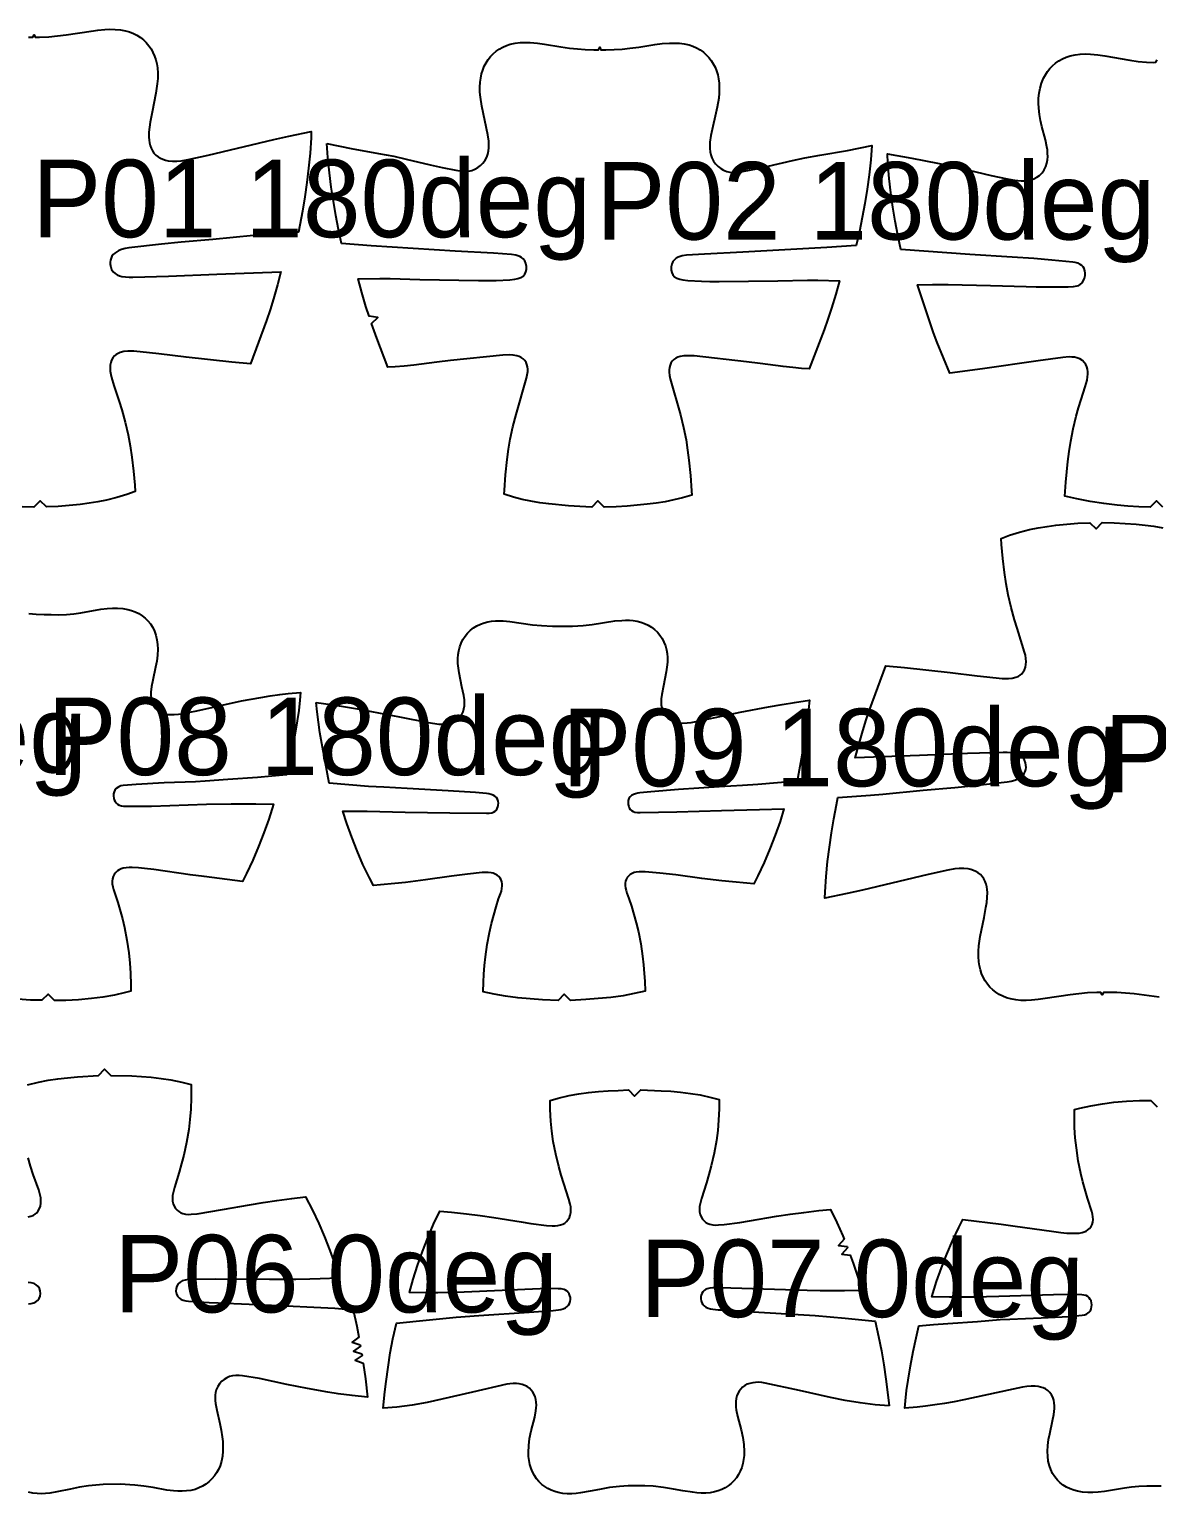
# Model space of a CAD drawing. Header units: millimetres. Extents: x 0 to 2016, y 0 to 4064.
# Drawn here: x 590.8 to 954.5, y 1595.4 to 2067.5 of the extents above; entities that cross this region are included whole.
import ezdxf

# ---------------------------------------------------------------- set-up
doc = ezdxf.new("R2010")
doc.units = ezdxf.units.MM
doc.layers.add('ANNOTATION', color=3, linetype='Continuous')
doc.layers.add('PIECES', color=5, linetype='Continuous')

msp = doc.modelspace()

# ---------------------------------------------------------------- linework, layer by layer
at = {"layer": 'PIECES'}
for points in [[(590.55, 2064.92), (591.91, 2064.95), (592.3, 2065.75), (592.71, 2064.96), (594.07, 2064.96), (597.05, 2065.1), (599.84, 2065.35), (602.62, 2065.69), (610.69, 2066.9), (612.89, 2067.2), (615.1, 2067.41), (616.8, 2067.49), (618.49, 2067.47), (620.18, 2067.32), (621.84, 2067.02), (623.11, 2066.65), (624.34, 2066.17), (625.51, 2065.58), (626.62, 2064.87), (627.61, 2064.07), (628.51, 2063.19), (629.32, 2062.21), (630.04, 2061.16), (630.65, 2060.05), (631.18, 2058.85), (631.59, 2057.62), (631.9, 2056.35), (632.11, 2055.06), (632.23, 2053.33), (632.2, 2051.59), (632.06, 2049.86), (631.63, 2046.89), (630.39, 2040.75), (629.78, 2037.55), (629.53, 2035.94), (629.36, 2034.32), (629.33, 2032.7), (629.4, 2031.78), (629.54, 2030.87), (629.75, 2029.98), (630.06, 2029.13), (630.47, 2028.33), (630.99, 2027.59), (631.6, 2026.94), (632.29, 2026.39), (633.04, 2025.94), (633.85, 2025.57), (634.7, 2025.29), (635.58, 2025.1), (636.97, 2024.95), (638.38, 2024.97), (639.78, 2025.11), (642.07, 2025.5), (648.48, 2026.95), (669.64, 2031.95), (674.51, 2033.02), (681.72, 2034.51), (681.66, 2032.46), (681.34, 2027.56), (680.88, 2022.68), (680.3, 2018.06), (679.61, 2013.45), (678.85, 2008.91), (678.03, 2004.39), (677.58, 2002.12), (667.04, 2001.33), (663.05, 2000.97), (650.02, 1999.7), (639.81, 1998.83), (633.38, 1998.18), (622.93, 1997.02), (621.69, 1996.79), (620.47, 1996.47), (619.7, 1996.17), (618.97, 1995.8), (618.31, 1995.32), (617.83, 1994.85), (617.43, 1994.31), (617.13, 1993.7), (616.94, 1993.05), (616.86, 1992.38), (616.88, 1991.71), (617.03, 1990.87), (617.33, 1990.07), (617.81, 1989.35), (618.44, 1988.75), (619.11, 1988.34), (619.84, 1988.04), (620.61, 1987.83), (621.8, 1987.65), (622.99, 1987.58), (624.19, 1987.57), (635.69, 1987.88), (651.26, 1988.51), (671.94, 1989.26), (670.84, 1985.12), (669.52, 1980.59), (668.42, 1977.09), (667.25, 1973.61), (662.12, 1959.6), (656.1, 1960.13), (641.33, 1961.77), (632.57, 1962.89), (629.54, 1963.23), (624.52, 1963.69), (622.52, 1963.71), (621.29, 1963.6), (620.1, 1963.31), (619.41, 1963.02), (618.78, 1962.64), (618.22, 1962.17), (617.73, 1961.62), (617.3, 1960.87), (617.02, 1960.06), (616.87, 1959.2), (616.83, 1958.33), (616.9, 1957.28), (617.07, 1956.23), (617.32, 1955.2), (618.07, 1952.7), (619.78, 1947.54), (620.59, 1944.84), (621.7, 1940.8), (622.65, 1936.72), (623.31, 1933.17), (623.84, 1929.59), (624.39, 1925.07), (624.79, 1920.53), (624.9, 1918.53), (622.22, 1917.54), (619, 1916.52), (615.72, 1915.69), (612.9, 1915.13), (610.06, 1914.69), (607.21, 1914.33), (603.66, 1913.96), (600.1, 1913.69), (596.27, 1913.51), (594.24, 1915.48), (592.27, 1913.46), (588.43, 1913.54)], [(956.42, 1913.46), (954.42, 1915.46), (952.42, 1913.46), (948.67, 1913.58), (945.19, 1913.79), (941.71, 1914.08), (937.38, 1914.56), (933.06, 1915.21), (928.67, 1916.07), (924.79, 1917.02), (925.12, 1921.5), (925.44, 1924.83), (925.83, 1928.14), (926.27, 1931.41), (926.78, 1934.67), (927.54, 1938.71), (928.47, 1942.72), (929.22, 1945.46), (930.06, 1948.18), (931.41, 1952.19), (931.74, 1953.28), (932.01, 1954.37), (932.2, 1955.48), (932.26, 1956.29), (932.24, 1957.09), (932.14, 1957.89), (931.92, 1958.66), (931.57, 1959.42), (931.1, 1960.11), (930.51, 1960.69), (929.67, 1961.23), (928.74, 1961.58), (927.91, 1961.76), (927.06, 1961.84), (926.21, 1961.85), (924.18, 1961.71), (916.2, 1960.63), (898.23, 1958.05), (887.71, 1956.61), (883.7, 1966.52), (882.5, 1969.65), (881.28, 1973.2), (877.32, 1985.15), (882.16, 1985.2), (887.15, 1985.17), (900.87, 1984.88), (912.39, 1984.55), (915.55, 1984.51), (925.96, 1984.45), (927.64, 1984.55), (928.78, 1984.74), (929.32, 1984.93), (929.82, 1985.2), (930.45, 1985.76), (930.91, 1986.47), (931.23, 1987.27), (931.39, 1988.11), (931.43, 1988.88), (931.33, 1989.64), (931.07, 1990.35), (930.72, 1990.88), (930.28, 1991.34), (929.76, 1991.71), (929, 1992.06), (928.19, 1992.29), (927.37, 1992.44), (920.69, 1993.08), (914.79, 1993.56), (907.85, 1994.03), (894.2, 1994.88), (871.98, 1996.51), (870.97, 2001.09), (870.11, 2005.61), (869.36, 2010.15), (868.72, 2014.75), (868.2, 2019.36), (867.78, 2024.32), (867.62, 2027.34), (867.62, 2027.34), (875.53, 2025.93), (883.72, 2024.34), (888.45, 2023.33), (901.07, 2020.36), (906.23, 2019.25), (908.57, 2018.85), (909.63, 2018.71), (910.7, 2018.62), (911.77, 2018.62), (912.83, 2018.71), (913.87, 2018.94), (914.87, 2019.29), (915.81, 2019.77), (916.67, 2020.39), (917.52, 2021.24), (918.22, 2022.23), (918.75, 2023.31), (919.06, 2024.33), (919.25, 2025.37), (919.32, 2026.43), (919.3, 2027.5), (919.2, 2028.58), (919.04, 2029.65), (918.59, 2031.84), (917.46, 2036.2), (917.03, 2038.12), (916.68, 2040.07), (916.45, 2042.03), (916.37, 2043.65), (916.39, 2045.27), (916.55, 2046.88), (916.86, 2048.54), (917.33, 2050.15), (917.97, 2051.7), (918.56, 2052.81), (919.24, 2053.86), (920.02, 2054.84), (920.88, 2055.75), (921.82, 2056.57), (922.9, 2057.33), (924.05, 2057.98), (925.26, 2058.51), (926.52, 2058.93), (928.14, 2059.29), (929.79, 2059.5), (931.45, 2059.57), (933.12, 2059.52), (935.46, 2059.3), (937.78, 2058.95), (945.85, 2057.5), (948.49, 2057.13), (951.15, 2056.9), (953.43, 2056.84), (954.2, 2056.86), (954.6, 2057.66)], [(955.3, 1755.48), (947.2, 1756.49), (944.41, 1756.76), (941.62, 1756.94), (938.64, 1757), (937.27, 1756.96), (936.88, 1756.16), (936.47, 1756.95), (935.11, 1756.95), (932.13, 1756.81), (929.34, 1756.56), (926.56, 1756.22), (918.49, 1755.01), (916.29, 1754.71), (914.08, 1754.5), (912.38, 1754.42), (910.69, 1754.44), (909, 1754.59), (907.34, 1754.9), (906.07, 1755.26), (904.84, 1755.74), (903.67, 1756.33), (902.56, 1757.04), (901.57, 1757.84), (900.67, 1758.73), (899.86, 1759.7), (899.14, 1760.75), (898.53, 1761.86), (898, 1763.06), (897.59, 1764.3), (897.28, 1765.56), (897.08, 1766.85), (896.95, 1768.59), (896.98, 1770.32), (897.12, 1772.06), (897.55, 1775.02), (898.79, 1781.16), (899.4, 1784.36), (899.66, 1785.97), (899.82, 1787.59), (899.85, 1789.22), (899.78, 1790.14), (899.64, 1791.04), (899.43, 1791.93), (899.12, 1792.78), (898.71, 1793.58), (898.19, 1794.32), (897.58, 1794.97), (896.89, 1795.52), (896.14, 1795.98), (895.33, 1796.34), (894.48, 1796.62), (893.6, 1796.81), (892.21, 1796.96), (890.8, 1796.94), (889.4, 1796.8), (887.11, 1796.41), (880.7, 1794.97), (859.54, 1789.96), (854.67, 1788.89), (847.46, 1787.4), (847.52, 1789.45), (847.84, 1794.35), (848.3, 1799.23), (848.88, 1803.85), (849.57, 1808.46), (850.33, 1813), (851.15, 1817.52), (851.6, 1819.79), (862.14, 1820.58), (866.14, 1820.94), (879.16, 1822.22), (889.37, 1823.08), (895.8, 1823.73), (906.25, 1824.89), (907.49, 1825.12), (908.71, 1825.45), (909.48, 1825.74), (910.21, 1826.11), (910.87, 1826.59), (911.35, 1827.06), (911.75, 1827.61), (912.05, 1828.21), (912.24, 1828.86), (912.32, 1829.53), (912.3, 1830.21), (912.15, 1831.05), (911.85, 1831.84), (911.37, 1832.56), (910.74, 1833.16), (910.07, 1833.58), (909.34, 1833.87), (908.57, 1834.08), (907.38, 1834.26), (906.19, 1834.33), (904.99, 1834.34), (893.49, 1834.03), (877.92, 1833.4), (857.24, 1832.65), (858.34, 1836.79), (859.66, 1841.33), (860.76, 1844.83), (861.93, 1848.3), (867.06, 1862.31), (873.08, 1861.78), (887.85, 1860.14), (896.61, 1859.02), (899.64, 1858.68), (904.66, 1858.23), (906.66, 1858.2), (907.89, 1858.32), (909.08, 1858.61), (909.77, 1858.89), (910.4, 1859.27), (910.97, 1859.74), (911.45, 1860.3), (911.88, 1861.04), (912.16, 1861.86), (912.31, 1862.71), (912.35, 1863.58), (912.28, 1864.64), (912.11, 1865.68), (911.87, 1866.71), (911.11, 1869.21), (909.41, 1874.37), (908.6, 1877.07), (907.48, 1881.11), (906.53, 1885.2), (905.87, 1888.75), (905.34, 1892.32), (904.79, 1896.84), (904.39, 1901.38), (904.28, 1903.38), (906.96, 1904.38), (910.19, 1905.39), (913.46, 1906.22), (916.28, 1906.78), (919.12, 1907.22), (921.97, 1907.58), (925.52, 1907.95), (929.08, 1908.22), (932.92, 1908.4), (934.94, 1906.43), (936.91, 1908.46), (940.76, 1908.37), (944.32, 1908.19), (947.88, 1907.92), (950.74, 1907.63), (953.59, 1907.26), (956.42, 1906.78)], [(590.66, 1879.19), (592.96, 1878.92), (595.52, 1878.79), (597.87, 1878.81), (600.21, 1878.75), (602.78, 1878.84), (605.08, 1879.07), (607.38, 1879.41), (613.8, 1880.5), (615.88, 1880.75), (617.56, 1880.86), (619.23, 1880.86), (620.9, 1880.72), (622.55, 1880.43), (623.77, 1880.09), (624.95, 1879.65), (626.07, 1879.1), (627.14, 1878.45), (628.13, 1877.69), (629.04, 1876.81), (629.88, 1875.78), (630.6, 1874.65), (631.18, 1873.45), (631.62, 1872.18), (631.96, 1870.67), (632.14, 1869.14), (632.19, 1867.6), (632.09, 1865.67), (631.86, 1863.75), (631.52, 1861.85), (630.58, 1857.7), (630.17, 1855.61), (629.96, 1853.75), (629.95, 1852.83), (630.03, 1851.91), (630.21, 1851), (630.52, 1850.12), (630.94, 1849.31), (631.49, 1848.57), (632.15, 1847.93), (632.86, 1847.44), (633.62, 1847.07), (634.44, 1846.8), (635.29, 1846.63), (636.15, 1846.54), (637.53, 1846.54), (638.91, 1846.68), (640.28, 1846.9), (644.86, 1847.81), (659.19, 1850.96), (662.3, 1851.57), (665.42, 1852.12), (668.52, 1852.6), (671.63, 1853.01), (674.3, 1853.31), (678.31, 1853.68), (678.07, 1851.22), (677.67, 1847.89), (677.2, 1844.57), (676.42, 1839.97), (675.53, 1835.39), (674.6, 1830.93), (673.74, 1827.1), (668.98, 1826.67), (664.34, 1826.3), (654.85, 1825.67), (647.48, 1825.09), (644.39, 1824.92), (634.26, 1824.53), (625.22, 1824.06), (621.06, 1823.68), (620.32, 1823.55), (619.61, 1823.31), (618.76, 1822.73), (618.38, 1822.22), (618.13, 1821.65), (617.98, 1820.98), (617.96, 1820.31), (618.04, 1819.63), (618.19, 1819.07), (618.42, 1818.55), (618.75, 1818.08), (619.24, 1817.66), (619.81, 1817.36), (620.46, 1817.17), (621.13, 1817.08), (624.74, 1816.99), (630.24, 1817.07), (647.91, 1817.65), (655.92, 1817.82), (663.82, 1817.84), (669.53, 1817.72), (668.01, 1812.82), (666.46, 1808.39), (664.76, 1804.03), (662.87, 1799.65), (660.84, 1795.34), (659.52, 1792.78), (647.19, 1794.31), (642.68, 1794.91), (630.97, 1796.6), (627.93, 1796.97), (625.95, 1797.16), (623.96, 1797.25), (623, 1797.25), (622.04, 1797.18), (621.09, 1797.01), (620.41, 1796.81), (619.76, 1796.52), (619.17, 1796.14), (618.64, 1795.67), (618.18, 1795.05), (617.84, 1794.37), (617.62, 1793.63), (617.53, 1792.86), (617.55, 1791.96), (617.7, 1791.08), (617.94, 1790.2), (619.33, 1785.97), (620.78, 1780.71), (621.45, 1777.95), (622.28, 1773.86), (622.91, 1769.73), (623.25, 1766.46), (623.46, 1763.17), (623.54, 1759.43), (623.5, 1757.38), (621.82, 1756.93), (618.21, 1756.13), (614.53, 1755.48), (610.82, 1754.99), (606.69, 1754.63), (602.56, 1754.44), (598.86, 1754.42), (596.87, 1756.43), (594.86, 1754.45), (591.16, 1754.53), (587.02, 1754.79)], [(590.14, 1727.18), (593.73, 1728.06), (596.84, 1728.65), (599.97, 1729.12), (603.12, 1729.48), (606.28, 1729.75), (613.04, 1730.19), (613.04, 1730.19), (615, 1732.22), (617.03, 1730.26), (623.81, 1730.06), (626.97, 1729.89), (630.13, 1729.64), (633.28, 1729.29), (636.41, 1728.8), (640.02, 1728.05), (642.95, 1727.29), (642.99, 1723.05), (642.85, 1719.31), (642.59, 1716.02), (642.19, 1712.75), (641.49, 1708.64), (640.6, 1704.56), (639.9, 1701.81), (639.11, 1699.08), (637.56, 1694.06), (637.13, 1692.35), (637, 1691.48), (636.94, 1690.61), (636.99, 1689.74), (637.16, 1688.88), (637.47, 1688.07), (637.92, 1687.32), (638.42, 1686.77), (639, 1686.31), (639.65, 1685.95), (640.35, 1685.69), (641.2, 1685.51), (642.06, 1685.44), (642.94, 1685.45), (644.88, 1685.63), (653.11, 1686.98), (661.84, 1688.56), (666.22, 1689.26), (670.6, 1689.88), (675.51, 1690.52), (679.88, 1691.04), (682.08, 1686.83), (684.13, 1682.53), (686.03, 1678.16), (687.74, 1673.79), (689.3, 1669.37), (690.69, 1664.9), (684.62, 1664.62), (681.28, 1664.52), (676.8, 1664.45), (668.27, 1664.45), (650.71, 1664.55), (643.56, 1664.47), (641.98, 1664.39), (641.02, 1664.26), (640.09, 1663.98), (639.39, 1663.57), (638.82, 1663.02), (638.4, 1662.32), (638.16, 1661.54), (638.09, 1660.7), (638.22, 1659.87), (638.59, 1659.07), (639.17, 1658.42), (639.74, 1658.04), (640.37, 1657.78), (641.26, 1657.57), (642.17, 1657.46), (648.8, 1657.01), (651.7, 1656.88), (661.69, 1656.54), (671.37, 1656.03), (684.79, 1655.46), (689.38, 1655.15), (695.21, 1654.62), (696.41, 1649.42), (697.11, 1645.89), (694.88, 1644.21), (697.56, 1643.43), (697.64, 1642.94), (695.39, 1641.29), (698.06, 1640.47), (698.14, 1639.98), (695.85, 1638.38), (698.51, 1637.51), (699.21, 1632.41), (699.89, 1626.51), (694.96, 1627.02), (690.4, 1627.63), (687.1, 1628.16), (680.52, 1629.34), (673.9, 1630.6), (665.05, 1632.48), (659.52, 1633.33), (658.46, 1633.46), (657.41, 1633.5), (656.36, 1633.41), (655.4, 1633.16), (654.5, 1632.77), (653.65, 1632.25), (652.89, 1631.62), (652.15, 1630.81), (651.54, 1629.91), (651.09, 1628.91), (650.86, 1628.05), (650.74, 1627.17), (650.71, 1626.28), (650.74, 1625.38), (650.84, 1624.48), (651.22, 1622.29), (652.19, 1617.99), (652.63, 1615.85), (652.98, 1613.7), (653.15, 1612.18), (653.25, 1610.65), (653.24, 1609.13), (653.09, 1607.5), (652.79, 1605.91), (652.3, 1604.36), (651.8, 1603.21), (651.2, 1602.13), (650.49, 1601.11), (649.69, 1600.17), (648.79, 1599.3), (647.75, 1598.5), (646.65, 1597.81), (645.47, 1597.24), (644.24, 1596.79), (642.89, 1596.46), (641.52, 1596.26), (640.13, 1596.17), (638.73, 1596.19), (637.33, 1596.29), (635.12, 1596.56), (630.71, 1597.34), (627.75, 1597.81), (624.77, 1598.18), (620.04, 1598.49), (614.64, 1598.4), (609.91, 1597.92), (606.95, 1597.45), (604.01, 1596.87), (599.63, 1595.94), (597.43, 1595.59), (596.04, 1595.44), (594.64, 1595.38), (593.25, 1595.42), (591.87, 1595.57), (590.51, 1595.85)], [(955.95, 1597.8), (953.61, 1597.78), (951.26, 1597.84), (948.7, 1597.75), (946.39, 1597.51), (944.09, 1597.18), (937.68, 1596.08), (935.6, 1595.83), (933.92, 1595.73), (932.24, 1595.73), (930.57, 1595.86), (928.92, 1596.16), (927.71, 1596.5), (926.53, 1596.94), (925.4, 1597.49), (924.33, 1598.14), (923.34, 1598.9), (922.44, 1599.77), (921.59, 1600.81), (920.88, 1601.94), (920.3, 1603.14), (919.85, 1604.41), (919.51, 1605.91), (919.33, 1607.44), (919.29, 1608.99), (919.38, 1610.92), (919.61, 1612.83), (919.96, 1614.73), (920.89, 1618.89), (921.3, 1620.97), (921.51, 1622.83), (921.52, 1623.76), (921.44, 1624.68), (921.26, 1625.59), (920.96, 1626.46), (920.53, 1627.28), (919.99, 1628.02), (919.33, 1628.66), (918.62, 1629.14), (917.85, 1629.52), (917.04, 1629.78), (916.19, 1629.96), (915.32, 1630.05), (913.94, 1630.04), (912.56, 1629.91), (911.19, 1629.69), (906.62, 1628.77), (892.29, 1625.63), (889.18, 1625.01), (886.05, 1624.46), (882.95, 1623.99), (879.84, 1623.58), (877.17, 1623.28), (873.17, 1622.91), (873.41, 1625.37), (873.81, 1628.7), (874.28, 1632.02), (875.06, 1636.62), (875.94, 1641.2), (876.87, 1645.66), (877.73, 1649.48), (882.49, 1649.92), (887.13, 1650.29), (896.62, 1650.91), (903.99, 1651.5), (907.09, 1651.66), (917.21, 1652.06), (926.25, 1652.53), (930.42, 1652.91), (931.16, 1653.04), (931.86, 1653.27), (932.72, 1653.86), (933.09, 1654.36), (933.34, 1654.94), (933.49, 1655.6), (933.52, 1656.28), (933.44, 1656.96), (933.29, 1657.52), (933.05, 1658.04), (932.72, 1658.51), (932.24, 1658.93), (931.67, 1659.23), (931.02, 1659.42), (930.34, 1659.5), (926.73, 1659.59), (921.23, 1659.51), (903.56, 1658.94), (895.55, 1658.76), (887.65, 1658.75), (881.94, 1658.86), (883.46, 1663.77), (885.02, 1668.19), (886.72, 1672.56), (888.6, 1676.94), (890.63, 1681.24), (891.95, 1683.81), (904.28, 1682.28), (908.79, 1681.68), (920.5, 1679.99), (923.54, 1679.61), (925.52, 1679.43), (927.51, 1679.34), (928.48, 1679.34), (929.44, 1679.41), (930.38, 1679.57), (931.07, 1679.78), (931.71, 1680.07), (932.31, 1680.45), (932.83, 1680.92), (933.3, 1681.53), (933.63, 1682.22), (933.85, 1682.96), (933.95, 1683.73), (933.92, 1684.62), (933.77, 1685.51), (933.54, 1686.38), (932.15, 1690.61), (930.69, 1695.88), (930.02, 1698.64), (929.19, 1702.73), (928.57, 1706.85), (928.22, 1710.13), (928.01, 1713.42), (927.93, 1717.16), (927.97, 1719.2), (929.65, 1719.65), (933.26, 1720.45), (936.94, 1721.11), (940.65, 1721.6), (944.78, 1721.96), (948.92, 1722.15), (952.62, 1722.17), (954.6, 1720.15)], [(590.45, 1684.62), (591.29, 1684.83), (591.98, 1685.12), (592.62, 1685.5), (593.19, 1685.98), (593.67, 1686.55), (594.09, 1687.31), (594.37, 1688.13), (594.51, 1689), (594.53, 1689.87), (594.44, 1690.74), (594.27, 1691.6), (593.79, 1693.3), (592.06, 1698.26), (591.18, 1700.96), (590.38, 1703.68)], [(590.46, 1656.55), (591.37, 1656.7), (592.25, 1656.94), (592.87, 1657.22), (593.42, 1657.62), (593.98, 1658.29), (594.32, 1659.1), (594.42, 1659.94), (594.32, 1660.77), (594.05, 1661.55), (593.61, 1662.23), (593.02, 1662.76), (592.31, 1663.14), (591.37, 1663.39), (590.4, 1663.49)]]:
    msp.add_lwpolyline(points, dxfattribs=at)
for points in [[(686.72, 2030.67), (694.65, 2029.09), (703.47, 2027.48), (708.33, 2026.56), (712.34, 2025.67), (720.14, 2023.78), (723.96, 2022.89), (728.39, 2022.03), (730.43, 2021.75), (731.45, 2021.71), (732.47, 2021.78), (733.52, 2022.01), (734.53, 2022.38), (735.47, 2022.9), (736.33, 2023.55), (737.13, 2024.37), (737.8, 2025.29), (738.33, 2026.3), (738.67, 2027.28), (738.9, 2028.28), (739.02, 2029.31), (739.05, 2030.35), (739, 2031.4), (738.72, 2033.49), (736.72, 2042.74), (736.29, 2045.58), (736.15, 2047.21), (736.12, 2048.85), (736.21, 2050.48), (736.39, 2051.79), (736.67, 2053.08), (737.06, 2054.34), (737.56, 2055.57), (738.13, 2056.67), (738.79, 2057.71), (739.55, 2058.69), (740.4, 2059.58), (741.34, 2060.39), (742.4, 2061.13), (743.53, 2061.75), (744.71, 2062.26), (745.95, 2062.66), (747.51, 2063), (749.1, 2063.19), (750.71, 2063.26), (752.32, 2063.22), (754.67, 2063.02), (757, 2062.71), (762.2, 2061.86), (765.08, 2061.45), (767.58, 2061.18), (770.1, 2061.01), (772.85, 2060.91), (774.39, 2060.92), (774.79, 2061.72), (775.19, 2060.91), (776.73, 2060.9), (779.48, 2060.97), (782, 2061.12), (784.51, 2061.37), (787.39, 2061.76), (792.59, 2062.57), (794.93, 2062.86), (797.28, 2063.04), (798.89, 2063.07), (800.49, 2062.99), (802.08, 2062.79), (803.65, 2062.43), (804.88, 2062.02), (806.06, 2061.51), (807.18, 2060.87), (808.24, 2060.13), (809.17, 2059.31), (810.01, 2058.41), (810.76, 2057.43), (811.42, 2056.38), (811.98, 2055.27), (812.47, 2054.05), (812.84, 2052.78), (813.12, 2051.49), (813.29, 2050.17), (813.37, 2048.54), (813.32, 2046.91), (813.18, 2045.28), (812.72, 2042.44), (810.65, 2033.21), (810.35, 2031.12), (810.29, 2030.07), (810.31, 2029.03), (810.43, 2028), (810.65, 2026.99), (810.98, 2026.01), (811.5, 2025), (812.16, 2024.07), (812.96, 2023.25), (813.82, 2022.59), (814.75, 2022.07), (815.75, 2021.68), (816.81, 2021.45), (817.82, 2021.37), (818.84, 2021.4), (820.88, 2021.66), (825.32, 2022.5), (829.15, 2023.35), (836.96, 2025.17), (840.98, 2026.04), (845.85, 2026.92), (854.68, 2028.46), (862.62, 2029.98), (862.25, 2025.45), (861.71, 2020.57), (861.05, 2015.96), (860.28, 2011.37), (859.45, 2006.84), (858.55, 2002.33), (857.56, 1997.77), (848.06, 1997.13), (820.93, 1995.59), (808.56, 1995.03), (802.75, 1994.67), (801.35, 1994.46), (800.7, 1994.28), (800.08, 1994.04), (799.5, 1993.72), (798.98, 1993.31), (798.42, 1992.62), (798.04, 1991.82), (797.83, 1990.87), (797.84, 1989.89), (798.02, 1989.08), (798.38, 1988.34), (798.94, 1987.74), (799.64, 1987.28), (800.59, 1986.91), (801.6, 1986.69), (803.25, 1986.5), (807.58, 1986.29), (810.26, 1986.22), (813.34, 1986.21), (832.2, 1986.37), (841.79, 1986.58), (845.12, 1986.58), (852.19, 1986.44), (850.96, 1982.08), (849.57, 1977.56), (848.42, 1974.08), (847.19, 1970.62), (842.36, 1958.03), (839.93, 1958.16), (837.04, 1958.41), (833.94, 1958.78), (826.51, 1959.77), (822.17, 1960.3), (805.27, 1962.17), (803.24, 1962.27), (801.97, 1962.22), (800.71, 1962), (799.99, 1961.77), (799.31, 1961.44), (798.7, 1961.02), (798.17, 1960.49), (797.76, 1959.88), (797.47, 1959.2), (797.28, 1958.49), (797.2, 1957.74), (797.2, 1956.99), (797.32, 1955.89), (797.56, 1954.82), (800.83, 1943.15), (801.83, 1939.16), (802.65, 1935.14), (803.16, 1931.85), (803.56, 1928.55), (804.06, 1923.61), (804.43, 1918.66), (804.49, 1917.35), (801.49, 1916.45), (798.69, 1915.75), (795.86, 1915.18), (792.99, 1914.73), (790.11, 1914.39), (783.65, 1913.78), (780.08, 1913.55), (776.21, 1913.46), (774.22, 1915.46), (772.21, 1913.47), (768.34, 1913.6), (764.77, 1913.86), (758.32, 1914.51), (755.44, 1914.88), (752.57, 1915.35), (749.75, 1915.95), (746.95, 1916.67), (743.96, 1917.58), (744.03, 1918.9), (744.44, 1923.85), (744.98, 1928.78), (745.41, 1932.08), (745.94, 1935.36), (746.79, 1939.38), (747.82, 1943.36), (751.19, 1955), (751.43, 1956.08), (751.57, 1957.17), (751.57, 1957.92), (751.49, 1958.67), (751.31, 1959.39), (751.03, 1960.06), (750.62, 1960.68), (750.09, 1961.21), (749.48, 1961.64), (748.81, 1961.97), (748.09, 1962.21), (746.84, 1962.44), (745.56, 1962.49), (743.53, 1962.41), (726.62, 1960.68), (722.28, 1960.18), (714.84, 1959.24), (711.73, 1958.9), (708.84, 1958.68), (706.41, 1958.56), (702.91, 1967.89), (701.2, 1972.59), (703.16, 1974.58), (700.39, 1974.96), (699.36, 1978.16), (698, 1982.69), (696.81, 1987.05), (703.88, 1987.14), (707.21, 1987.11), (716.79, 1986.83), (735.65, 1986.51), (738.74, 1986.51), (741.42, 1986.55), (745.75, 1986.73), (747.4, 1986.91), (748.41, 1987.12), (749.37, 1987.48), (750.06, 1987.93), (750.63, 1988.53), (751, 1989.27), (751.18, 1990.07), (751.2, 1991.05), (751, 1992.01), (750.62, 1992.81), (750.07, 1993.51), (749.55, 1993.92), (748.98, 1994.24), (748.35, 1994.49), (747.71, 1994.67), (746.31, 1994.89), (740.5, 1995.3), (728.14, 1995.95), (701.02, 1997.71), (691.53, 1998.43), (690.57, 2002.99), (689.71, 2007.51), (688.92, 2012.04), (688.19, 2016.64), (687.56, 2021.26), (687.05, 2026.14), (686.72, 2030.67)], [(683.31, 1850.44), (688.09, 1849.76), (692.09, 1849.14), (696.6, 1848.38), (705.67, 1846.74), (710.24, 1845.87), (719.44, 1844.03), (721.58, 1843.67), (722.89, 1843.52), (724.19, 1843.47), (725.49, 1843.57), (726.45, 1843.76), (727.38, 1844.06), (728.25, 1844.5), (729.03, 1845.07), (729.72, 1845.78), (730.27, 1846.6), (730.69, 1847.5), (730.97, 1848.42), (731.13, 1849.38), (731.18, 1850.34), (731.15, 1851.32), (730.97, 1852.72), (730.35, 1855.49), (729.42, 1860.02), (729.19, 1861.55), (729.04, 1863.08), (729.01, 1864.62), (729.1, 1865.9), (729.3, 1867.16), (729.62, 1868.4), (730.07, 1869.6), (730.64, 1870.75), (731.34, 1871.83), (732.16, 1872.83), (733.08, 1873.73), (734.08, 1874.51), (735.16, 1875.18), (736.31, 1875.73), (737.51, 1876.16), (738.7, 1876.46), (739.92, 1876.66), (741.14, 1876.76), (742.38, 1876.79), (743.62, 1876.76), (745.83, 1876.57), (753.14, 1875.54), (756.04, 1875.23), (759.56, 1875.05), (765.97, 1875.08), (769.49, 1875.29), (772.39, 1875.64), (779.68, 1876.74), (781.9, 1876.94), (783.14, 1876.99), (784.37, 1876.97), (785.6, 1876.88), (786.82, 1876.69), (788.01, 1876.4), (789.22, 1875.98), (790.37, 1875.44), (791.45, 1874.79), (792.46, 1874.02), (793.4, 1873.12), (794.22, 1872.13), (794.93, 1871.06), (795.52, 1869.91), (795.97, 1868.72), (796.31, 1867.48), (796.52, 1866.22), (796.62, 1864.95), (796.61, 1863.41), (796.47, 1861.87), (796.26, 1860.34), (795.37, 1855.8), (794.78, 1853.03), (794.61, 1851.62), (794.58, 1850.65), (794.65, 1849.68), (794.82, 1848.73), (795.11, 1847.81), (795.54, 1846.91), (796.09, 1846.1), (796.79, 1845.39), (797.58, 1844.83), (798.45, 1844.4), (799.38, 1844.11), (800.34, 1843.93), (801.64, 1843.84), (802.95, 1843.91), (804.25, 1844.06), (806.39, 1844.44), (815.57, 1846.38), (820.13, 1847.29), (829.19, 1849.02), (833.69, 1849.82), (837.68, 1850.48), (842.46, 1851.2), (842.15, 1848.17), (841.76, 1844.84), (841.31, 1841.51), (840.57, 1836.82), (839.75, 1832.14), (838.46, 1825.12), (825.79, 1824.02), (820.89, 1823.66), (813.37, 1823.23), (800.16, 1822.37), (791.28, 1821.7), (787.77, 1821.33), (787.05, 1821.22), (786.33, 1821.06), (785.65, 1820.81), (785.07, 1820.48), (784.58, 1820.05), (784.2, 1819.51), (784, 1818.88), (783.94, 1818.22), (784, 1817.56), (784.13, 1816.98), (784.34, 1816.45), (784.66, 1815.97), (785.09, 1815.59), (785.6, 1815.32), (786.14, 1815.15), (786.99, 1815.02), (787.85, 1814.99), (799.67, 1815.22), (814.04, 1815.6), (826.38, 1816), (834.21, 1816.14), (832.95, 1812.08), (831.41, 1807.65), (829.72, 1803.28), (827.85, 1798.9), (825.83, 1794.58), (824.53, 1792.05), (822.23, 1792.21), (817.67, 1792.6), (814.21, 1792.96), (807.77, 1793.73), (799.38, 1794.87), (794.16, 1795.43), (789.45, 1795.87), (788.49, 1795.91), (787.52, 1795.89), (786.57, 1795.78), (785.87, 1795.6), (785.21, 1795.34), (784.59, 1794.98), (784.06, 1794.51), (783.66, 1794), (783.36, 1793.43), (783.15, 1792.81), (783.04, 1792.17), (783.01, 1791.51), (783.1, 1790.64), (783.3, 1789.8), (783.57, 1788.96), (784.21, 1787.31), (785.07, 1784.77), (786.57, 1779.38), (787.26, 1776.55), (788.02, 1772.64), (788.6, 1768.7), (788.93, 1765.92), (789.18, 1763.13), (789.34, 1760.58), (789.45, 1757.44), (785.88, 1756.6), (782.32, 1755.93), (778.33, 1755.38), (774.32, 1754.98), (770.36, 1754.69), (765.34, 1754.44), (763.33, 1756.43), (761.35, 1754.42), (756.32, 1754.62), (752.37, 1754.88), (748.35, 1755.24), (744.35, 1755.75), (740.79, 1756.38), (737.21, 1757.18), (737.29, 1760.33), (737.43, 1762.89), (737.65, 1765.67), (737.95, 1768.46), (738.49, 1772.4), (739.22, 1776.32), (739.88, 1779.16), (741.33, 1784.56), (742.16, 1787.11), (742.78, 1788.77), (743.05, 1789.6), (743.24, 1790.45), (743.32, 1791.32), (743.29, 1791.98), (743.17, 1792.62), (742.96, 1793.24), (742.65, 1793.8), (742.25, 1794.31), (741.71, 1794.78), (741.09, 1795.13), (740.42, 1795.39), (739.72, 1795.55), (738.77, 1795.66), (737.81, 1795.67), (736.84, 1795.62), (732.13, 1795.14), (726.92, 1794.52), (718.55, 1793.31), (712.11, 1792.47), (708.66, 1792.08), (704.1, 1791.64), (701.8, 1791.46), (700.48, 1793.98), (698.42, 1798.28), (696.5, 1802.64), (694.77, 1806.99), (693.19, 1811.41), (691.89, 1815.46), (699.72, 1815.39), (712.06, 1815.11), (726.44, 1814.87), (738.26, 1814.75), (739.12, 1814.79), (739.96, 1814.92), (740.51, 1815.11), (741.01, 1815.38), (741.44, 1815.76), (741.75, 1816.24), (741.96, 1816.78), (742.08, 1817.36), (742.14, 1818.02), (742.08, 1818.68), (741.86, 1819.3), (741.48, 1819.84), (740.98, 1820.27), (740.4, 1820.6), (739.72, 1820.84), (739, 1820.99), (738.28, 1821.1), (734.76, 1821.43), (725.88, 1822.01), (712.66, 1822.74), (705.13, 1823.11), (700.24, 1823.42), (687.55, 1824.4), (686.19, 1831.41), (685.33, 1836.08), (684.54, 1840.76), (684.06, 1844.08), (683.64, 1847.41), (683.31, 1850.44)], [(868.17, 1623.71), (863.7, 1624.04), (858.77, 1624.63), (853.97, 1625.43), (849.19, 1626.4), (839.23, 1628.64), (828.18, 1631.05), (827.14, 1631.21), (826.09, 1631.3), (825.05, 1631.28), (824.14, 1631.17), (823.25, 1630.96), (822.4, 1630.65), (821.6, 1630.22), (820.87, 1629.68), (820.28, 1629.09), (819.78, 1628.43), (819.38, 1627.7), (819.06, 1626.92), (818.83, 1626.04), (818.71, 1625.14), (818.68, 1624.24), (818.72, 1623.32), (818.84, 1622.41), (819.26, 1620.41), (820.45, 1615.96), (820.98, 1613.47), (821.29, 1611.23), (821.39, 1608.96), (821.34, 1607.66), (821.2, 1606.38), (820.96, 1605.1), (820.6, 1603.86), (820.14, 1602.69), (819.56, 1601.58), (818.87, 1600.53), (818.08, 1599.57), (817.18, 1598.68), (816.24, 1597.94), (815.22, 1597.29), (814.15, 1596.75), (813.03, 1596.31), (811.87, 1595.97), (810.45, 1595.71), (809.02, 1595.59), (807.57, 1595.58), (806.12, 1595.67), (804.68, 1595.83), (801.65, 1596.32), (798.63, 1596.88), (795.36, 1597.41), (792.07, 1597.77), (789.32, 1597.91), (783.97, 1597.89), (781.22, 1597.72), (777.93, 1597.33), (774.67, 1596.77), (771.66, 1596.18), (768.63, 1595.66), (767.19, 1595.49), (765.74, 1595.39), (764.3, 1595.38), (762.86, 1595.49), (761.43, 1595.74), (760.27, 1596.06), (759.15, 1596.49), (758.07, 1597.02), (757.05, 1597.66), (756.1, 1598.4), (755.2, 1599.27), (754.4, 1600.23), (753.7, 1601.27), (753.11, 1602.38), (752.63, 1603.54), (752.26, 1604.78), (752.01, 1606.05), (751.86, 1607.34), (751.8, 1608.64), (751.88, 1610.9), (752.16, 1613.15), (752.67, 1615.65), (753.82, 1620.1), (754.22, 1622.11), (754.33, 1623.02), (754.37, 1623.93), (754.33, 1624.84), (754.2, 1625.74), (753.96, 1626.62), (753.64, 1627.39), (753.22, 1628.11), (752.71, 1628.77), (752.12, 1629.36), (751.39, 1629.9), (750.58, 1630.31), (749.73, 1630.62), (748.84, 1630.82), (747.93, 1630.92), (746.88, 1630.93), (745.84, 1630.83), (744.8, 1630.66), (733.77, 1628.15), (723.83, 1625.81), (719.07, 1624.8), (714.27, 1623.95), (709.35, 1623.32), (704.89, 1622.94), (705.44, 1628.24), (705.85, 1631.57), (706.49, 1636.17), (707.22, 1640.75), (708.07, 1645.28), (709.18, 1650.31), (718.8, 1651.37), (728.52, 1652.26), (735.81, 1652.81), (752.03, 1653.86), (758, 1654.34), (759.73, 1654.45), (761.45, 1654.62), (762.24, 1654.75), (763.01, 1654.97), (763.73, 1655.31), (764.26, 1655.69), (764.71, 1656.17), (765.04, 1656.73), (765.25, 1657.34), (765.33, 1657.97), (765.31, 1658.62), (765.19, 1659.21), (764.98, 1659.77), (764.66, 1660.27), (764.26, 1660.66), (763.79, 1660.96), (763.27, 1661.19), (762.35, 1661.4), (761.4, 1661.47), (758.31, 1661.49), (755.6, 1661.4), (731.02, 1660.34), (726.77, 1660.21), (722.52, 1660.14), (718.99, 1660.14), (713.46, 1660.26), (714.63, 1664.53), (716.03, 1669), (717.58, 1673.42), (719.31, 1677.86), (721.19, 1682.24), (723.18, 1686.47), (726.94, 1686.11), (731.85, 1685.56), (736.25, 1685.02), (740.64, 1684.4), (749.4, 1682.99), (752.55, 1682.53), (757.58, 1681.9), (759.45, 1681.76), (760.37, 1681.75), (761.28, 1681.82), (762.17, 1682.01), (762.86, 1682.28), (763.49, 1682.65), (764.05, 1683.12), (764.54, 1683.67), (764.99, 1684.41), (765.29, 1685.22), (765.46, 1686.08), (765.5, 1686.95), (765.43, 1687.82), (765.28, 1688.68), (764.81, 1690.39), (763.16, 1695.37), (762.32, 1698.09), (761.56, 1700.82), (760.59, 1704.88), (759.81, 1708.98), (759.35, 1712.24), (759.03, 1715.52), (758.81, 1719.26), (758.77, 1722.18), (761.35, 1722.91), (764.95, 1723.73), (768.07, 1724.28), (771.21, 1724.69), (774.36, 1725), (777.52, 1725.23), (780.69, 1725.41), (784.05, 1725.56), (786.06, 1723.57), (788.05, 1725.58), (794.57, 1725.31), (797.74, 1725.11), (800.9, 1724.83), (804.04, 1724.45), (807.16, 1723.93), (810.77, 1723.14), (813.36, 1722.43), (813.35, 1719.51), (813.16, 1715.77), (812.87, 1712.49), (812.44, 1709.23), (811.7, 1705.12), (810.76, 1701.05), (810.03, 1698.31), (809.22, 1695.59), (807.61, 1690.59), (807.16, 1688.88), (807.02, 1688.01), (806.95, 1687.14), (807, 1686.27), (807.18, 1685.42), (807.49, 1684.61), (807.95, 1683.87), (808.44, 1683.32), (809.01, 1682.86), (809.64, 1682.5), (810.33, 1682.24), (811.23, 1682.05), (812.14, 1681.99), (813.06, 1682.02), (814.93, 1682.17), (819.94, 1682.85), (823.1, 1683.33), (831.84, 1684.82), (836.22, 1685.48), (840.62, 1686.07), (845.53, 1686.66), (849.28, 1687.06), (851.31, 1682.85), (853.23, 1678.49), (853.65, 1677.44), (851.79, 1675.35), (854.58, 1675.12), (854.77, 1674.65), (852.86, 1672.61), (855.63, 1672.31), (856.59, 1669.66), (858.03, 1665.2), (859.24, 1660.94), (853.72, 1660.77), (850.19, 1660.74), (845.93, 1660.77), (841.68, 1660.86), (817.09, 1661.69), (814.38, 1661.75), (811.29, 1661.71), (810.35, 1661.62), (809.43, 1661.4), (808.91, 1661.18), (808.44, 1660.87), (808.05, 1660.47), (807.73, 1659.96), (807.53, 1659.41), (807.42, 1658.82), (807.39, 1658.17), (807.48, 1657.53), (807.69, 1656.93), (808.04, 1656.37), (808.48, 1655.9), (809.02, 1655.52), (809.74, 1655.19), (810.51, 1654.98), (811.31, 1654.85), (813.03, 1654.7), (814.76, 1654.61), (820.73, 1654.18), (836.96, 1653.29), (844.25, 1652.8), (853.99, 1652), (863.62, 1651.03), (864.77, 1646.01), (865.66, 1641.49), (866.44, 1636.92), (867.12, 1632.32), (867.56, 1629), (868.17, 1623.71)]]:
    msp.add_lwpolyline(points, close=True, dxfattribs=at)

# ---------------------------------------------------------------- texts
at = {"layer": 'ANNOTATION'}
for s, p in [('P01 180deg', (591.66, 2000.46)), ('P02 180deg', (773.67, 1999.7)), ('P07 180deg', (429.03, 1827.68)), ('P08 180deg', (596.61, 1827.06)), ('P09 180deg', (762.7, 1823.44)), ('P01 0deg', (937.52, 1821.45)), ('P06 0deg', (618.15, 1653.83)), ('P07 0deg', (787.89, 1652.31))]:
    msp.add_text(s, height=25, dxfattribs=at).set_placement(p)

doc.saveas('drawing.dxf')
